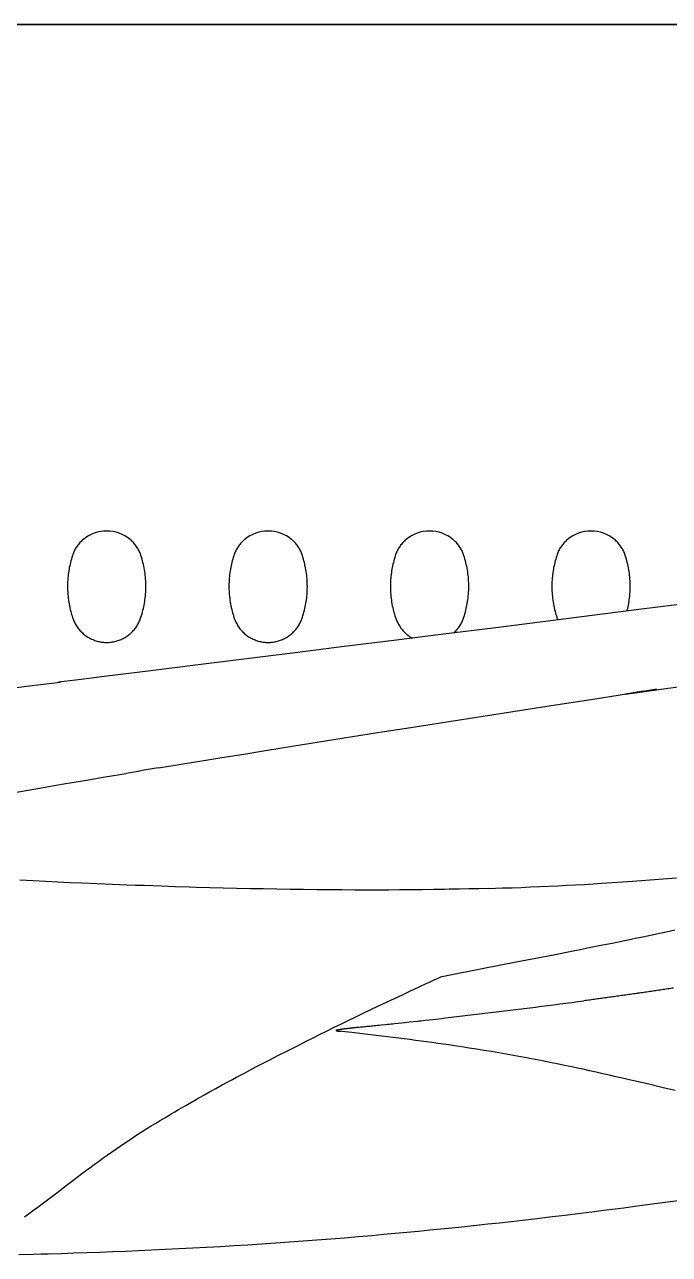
# Model space of a CAD drawing. Header units: millimetres. Extents: x -1718 to 143559, y -78490 to 15626.
# Drawn here: x 28962 to 31702, y 1507 to 6736 of the extents above; entities that cross this region are included whole.
import ezdxf

# ---------------------------------------------------------------- set-up
doc = ezdxf.new("R2010")
doc.units = ezdxf.units.MM
doc.header["$MEASUREMENT"] = 0
doc.layers.get('0').update_dxf_attribs({"linetype": 'CONTINUOUS'})

msp = doc.modelspace()

# ---------------------------------------------------------------- linework, layer by layer
at = {"color": 7, "ltscale": 0.03937}
for p, q in [((42797.4, 6736.5), (14934.1, 6736.5)), ((14934.1, 6736.5), (42798.3, 6736.5)), ((42797.4, 6736.5), (14934.1, 6736.5)), ((31516.3, 3889.7), (40251.1, 5117.1)), ((31159.5, 2561.7), (31185.2, 2564.9)), ((31185.2, 2564.9), (31210.9, 2568.2)), ((31210.9, 2568.2), (31236.6, 2571.5)), ((31236.6, 2571.5), (31262.3, 2574.8)), ((31262.3, 2574.8), (31287.9, 2578.2)), ((31287.9, 2578.2), (31313.6, 2581.6)), ((31313.6, 2581.6), (31339.2, 2585)), ((30751.3, 2512), (31133.7, 2558.4)), ((31133.7, 2558.4), (31159.5, 2561.7)), ((30534.4, 2488.3), (30565.6, 2491.5)), ((30565.6, 2491.5), (30597.8, 2494.9)), ((30597.8, 2494.9), (30630.8, 2498.5)), ((30664.6, 2502.2), (30698.9, 2506)), ((30698.9, 2506), (30733.7, 2510))]:
    msp.add_line(p, q, dxfattribs=at)
at = {"color": 7, "ltscale": 7.68947e-06}
msp.add_line((29293.8, 3951.3), (29293.8, 3951.3), dxfattribs=at)
msp.add_line((29293.8, 3951.3), (29293.8, 3951.3), dxfattribs=at)
at = {"color": 7, "ltscale": 0.019399}
msp.add_line((30737.5, 2688.9), (30756.9, 2692.7), dxfattribs=at)
at = {"color": 7, "ltscale": 0.017427}
msp.add_line((30733.7, 2510), (30751.3, 2512), dxfattribs=at)
at = {"color": 7, "ltscale": 0.000149302}
msp.add_line((30285.6, 2459.7), (30285.7, 2459.8), dxfattribs=at)
at = {"color": 7, "ltscale": 0.000163209}
msp.add_line((30285.7, 2459.8), (30285.8, 2459.9), dxfattribs=at)
at = {"color": 7, "ltscale": 0.000191002}
msp.add_line((30285.8, 2459.9), (30285.9, 2460.1), dxfattribs=at)
at = {"color": 7, "ltscale": 0.000220796}
msp.add_line((30285.9, 2460.1), (30286.1, 2460.2), dxfattribs=at)
at = {"color": 7, "ltscale": 0.000244647}
msp.add_line((30286.1, 2460.2), (30286.3, 2460.3), dxfattribs=at)
at = {"color": 7, "ltscale": 0.000276848}
msp.add_line((30286.3, 2460.3), (30286.6, 2460.4), dxfattribs=at)
at = {"color": 7, "ltscale": 0.000304512}
msp.add_line((30286.6, 2460.4), (30286.9, 2460.6), dxfattribs=at)
at = {"color": 7, "ltscale": 0.000337746}
msp.add_line((30286.9, 2460.6), (30287.2, 2460.7), dxfattribs=at)
at = {"color": 7, "ltscale": 0.000356422}
msp.add_line((30286.9, 2458.1), (30287.2, 2457.9), dxfattribs=at)
at = {"color": 7, "ltscale": 0.0003663}
msp.add_line((30287.2, 2460.7), (30287.5, 2460.8), dxfattribs=at)
at = {"color": 7, "ltscale": 0.000395186}
msp.add_line((30287.5, 2460.8), (30287.9, 2461), dxfattribs=at)
at = {"color": 7, "ltscale": 0.000427993}
msp.add_line((30287.9, 2461), (30288.3, 2461.1), dxfattribs=at)
at = {"color": 7, "ltscale": 0.000462168}
msp.add_line((30288.3, 2461.1), (30288.8, 2461.2), dxfattribs=at)
at = {"color": 7, "ltscale": 0.000491675}
msp.add_line((30288.8, 2461.2), (30289.3, 2461.4), dxfattribs=at)
at = {"color": 7, "ltscale": 0.000526041}
msp.add_line((30289.3, 2461.4), (30289.8, 2461.5), dxfattribs=at)
at = {"color": 7, "ltscale": 0.000555774}
msp.add_line((30289.8, 2461.5), (30290.3, 2461.7), dxfattribs=at)
at = {"color": 7, "ltscale": 0.000589349}
msp.add_line((30290.3, 2461.7), (30290.9, 2461.8), dxfattribs=at)
at = {"color": 7, "ltscale": 0.000619289}
msp.add_line((30290.9, 2461.8), (30291.5, 2461.9), dxfattribs=at)
at = {"color": 7, "ltscale": 0.000650135}
msp.add_line((30291.5, 2461.9), (30292.2, 2462.1), dxfattribs=at)
at = {"color": 7, "ltscale": 0.000683941}
msp.add_line((30292.2, 2462.1), (30292.8, 2462.2), dxfattribs=at)
at = {"color": 7, "ltscale": 0.000718595}
msp.add_line((30292.8, 2462.2), (30293.6, 2462.4), dxfattribs=at)
at = {"color": 7, "ltscale": 0.000748737}
msp.add_line((30293.6, 2462.4), (30294.3, 2462.5), dxfattribs=at)
at = {"color": 7, "ltscale": 0.004774}
msp.add_line((30369.7, 2471.8), (30374.5, 2472.3), dxfattribs=at)
at = {"color": 7, "ltscale": 0.004905}
msp.add_line((30374.5, 2472.3), (30379.4, 2472.8), dxfattribs=at)
at = {"color": 7, "ltscale": 0.000392031}
msp.add_line((30154.1, 2410.2), (30154.5, 2410.3), dxfattribs=at)
at = {"color": 7, "ltscale": 0.000394193}
msp.add_line((30287.2, 2457.9), (30287.6, 2457.8), dxfattribs=at)
at = {"color": 7, "ltscale": 0.000437692}
msp.add_line((30287.6, 2457.8), (30288, 2457.7), dxfattribs=at)
at = {"color": 7, "ltscale": 0.000480592}
msp.add_line((30288, 2457.7), (30288.5, 2457.5), dxfattribs=at)
at = {"color": 7, "ltscale": 0.00052407}
msp.add_line((30288.5, 2457.5), (30289, 2457.4), dxfattribs=at)
at = {"color": 7, "ltscale": 0.000565124}
msp.add_line((30289, 2457.4), (30289.6, 2457.3), dxfattribs=at)
at = {"color": 7, "ltscale": 0.00060929}
msp.add_line((30289.6, 2457.3), (30290.2, 2457.1), dxfattribs=at)
at = {"color": 7, "ltscale": 0.000653752}
msp.add_line((30290.2, 2457.1), (30290.8, 2457), dxfattribs=at)
at = {"color": 7, "ltscale": 0.000695334}
msp.add_line((30290.8, 2457), (30291.5, 2456.9), dxfattribs=at)
at = {"color": 7, "ltscale": 0.000735752}
msp.add_line((30291.5, 2456.9), (30292.3, 2456.8), dxfattribs=at)
at = {"color": 7, "ltscale": 0.000778129}
msp.add_line((30292.3, 2456.8), (30293, 2456.6), dxfattribs=at)
at = {"color": 7, "ltscale": 0.000822674}
msp.add_line((30293, 2456.6), (30293.9, 2456.5), dxfattribs=at)
at = {"color": 7, "ltscale": 0.000864595}
msp.add_line((30293.9, 2456.5), (30294.7, 2456.4), dxfattribs=at)
at = {"color": 7, "ltscale": 0.000902268}
msp.add_line((30294.7, 2456.4), (30295.6, 2456.3), dxfattribs=at)
at = {"color": 7, "ltscale": 0.000948092}
msp.add_line((30295.6, 2456.3), (30296.6, 2456.2), dxfattribs=at)
at = {"color": 7, "ltscale": 0.000989711}
msp.add_line((30296.6, 2456.2), (30297.6, 2456.1), dxfattribs=at)
at = {"color": 7, "ltscale": 0.001028}
msp.add_line((30297.6, 2456.1), (30298.6, 2456), dxfattribs=at)
at = {"color": 7, "ltscale": 0.00107}
msp.add_line((30298.6, 2456), (30299.7, 2455.9), dxfattribs=at)
at = {"color": 7, "ltscale": 0.001111}
msp.add_line((30299.7, 2455.9), (30300.9, 2455.8), dxfattribs=at)
at = {"color": 7, "ltscale": 0.001153}
msp.add_line((30300.9, 2455.8), (30302, 2455.7), dxfattribs=at)
at = {"color": 7, "ltscale": 0.001188}
msp.add_line((30302, 2455.7), (30303.2, 2455.6), dxfattribs=at)
at = {"color": 7, "ltscale": 0.001233}
msp.add_line((30303.2, 2455.6), (30304.5, 2455.5), dxfattribs=at)
at = {"color": 7, "ltscale": 0.03937}
for points in [[(33821.2, 4534.8), (33620.4, 4509.4), (33419.9, 4484), (33219.3, 4458.5), (33018.6, 4432.9), (31999.6, 4302.9), (31792.4, 4276.6), (31583.7, 4250), (31374.4, 4223.5), (31163.9, 4196.8), (30953.3, 4170.3), (30742.5, 4143.8), (30531.8, 4117.4), (30321, 4091.1), (30111.9, 4065), (29700.6, 4013.9), (29499.2, 3988.8), (29300.8, 3964), (29203.3, 3951.8), (29105.8, 3939.5)], [(29211.3, 4546.6), (29207.7, 4543.5), (29204.2, 4540.2), (29200.8, 4536.9), (29197.5, 4533.4), (29194.4, 4529.9), (29191.3, 4526.2), (29188.4, 4522.5), (29185.6, 4518.6), (29183, 4514.7), (29180.4, 4510.7), (29178, 4506.6), (29175.8, 4502.5), (29173.6, 4498.3), (29171.6, 4494), (29169.8, 4489.6), (29168.4, 4486), (29167.1, 4482.4), (29165.4, 4477.4), (29163.2, 4470.5), (29161.1, 4463.5), (29159.1, 4456.4), (29157.3, 4449.4), (29155.6, 4442.3), (29154, 4435.1), (29152.5, 4428), (29151.2, 4420.8), (29149.9, 4413.2), (29148.8, 4405.6), (29147.8, 4397.9), (29146.9, 4390.3), (29146.2, 4382.6), (29145.7, 4374.9), (29145.2, 4367.3), (29145, 4359.6), (29144.8, 4351.9), (29144.8, 4344.1), (29144.9, 4336.4), (29145.2, 4328.7), (29145.7, 4321), (29146.2, 4313), (29147, 4304.9), (29147.9, 4296.9), (29148.9, 4288.9), (29150.2, 4280.9), (29151.5, 4272.9), (29153, 4264.9), (29154.7, 4257), (29156.5, 4249.1), (29158.4, 4241.2), (29160.2, 4234.7), (29162.1, 4228.2), (29164, 4221.7), (29166.1, 4215.2), (29167.5, 4211), (29168.6, 4207.8), (29169.7, 4204.9), (29171.6, 4200.5), (29173.6, 4196.1), (29175.7, 4191.7), (29178, 4187.5), (29180.4, 4183.3), (29182.9, 4179.2), (29185.6, 4175.1), (29188.4, 4171.2), (29191.3, 4167.3), (29194.4, 4163.6), (29197.6, 4159.9), (29200.8, 4156.3), (29204.2, 4152.9), (29207.8, 4149.5), (29211.4, 4146.3), (29215.1, 4143.1), (29218.9, 4140.1), (29222.8, 4137.3), (29226.7, 4134.6), (29230.6, 4132.1), (29234.7, 4129.6), (29238.8, 4127.3), (29243, 4125.1), (29247.3, 4123.1), (29251.7, 4121.1), (29256.1, 4119.4), (29260.5, 4117.7), (29265, 4116.2), (29269.6, 4114.8), (29274.2, 4113.6), (29278.8, 4112.5), (29283.5, 4111.6), (29288.2, 4110.8), (29292.9, 4110.1), (29297.5, 4109.6), (29302.1, 4109.3), (29306.7, 4109.1), (29311.3, 4109)], [(29311.3, 4109), (29315, 4109), (29318.7, 4109.2), (29322.4, 4109.4), (29327.1, 4109.8), (29331.8, 4110.4), (29336.5, 4111.1), (29341.1, 4111.9), (29345.7, 4112.9), (29350.3, 4114), (29354.8, 4115.3), (29359.3, 4116.7), (29363.8, 4118.3), (29368.2, 4120), (29372.5, 4121.8), (29376.8, 4123.7), (29381, 4125.8), (29385.2, 4128), (29389.3, 4130.4), (29393.3, 4132.8), (29397.2, 4135.4), (29401, 4138.1), (29404.9, 4141), (29408.6, 4144), (29412.2, 4147.1), (29415.8, 4150.3), (29419.2, 4153.6), (29422.5, 4157.1), (29425.8, 4160.6), (29428.9, 4164.2), (29431.8, 4167.9), (29434.7, 4171.7), (29437.4, 4175.6), (29440.1, 4179.6), (29442.5, 4183.7), (29444.9, 4187.8), (29447.1, 4192), (29449.2, 4196.3), (29451.2, 4200.6), (29453, 4205), (29454.1, 4207.8), (29455.5, 4212), (29457, 4216.4), (29459.3, 4223.7), (29461.4, 4231), (29463.5, 4238.3), (29465.4, 4245.7), (29467.1, 4253.1), (29468.8, 4260.6), (29470.3, 4268), (29471.6, 4275.5), (29472.9, 4283), (29474, 4290.5), (29475, 4298.5), (29475.8, 4306.5), (29476.6, 4314.5), (29477.1, 4322.5), (29477.5, 4330.6), (29477.8, 4338.6), (29477.9, 4346.6), (29477.8, 4354.7), (29477.6, 4362.7), (29477.3, 4370.7), (29476.8, 4378.7), (29476.1, 4386.7), (29475.3, 4394.7), (29474.3, 4402.6), (29473.2, 4410.5), (29471.9, 4418.2), (29470.6, 4425.9), (29469, 4433.5), (29467.4, 4441.1), (29465.5, 4448.7), (29463.6, 4456.2), (29461.5, 4463.7), (29459.3, 4471.1), (29456.9, 4478.5), (29455.8, 4481.8), (29454.3, 4485.9), (29452.9, 4489.5), (29451.1, 4493.9), (29449.1, 4498.2), (29447, 4502.4), (29444.7, 4506.6), (29442.3, 4510.6), (29439.8, 4514.6), (29437.1, 4518.6), (29434.3, 4522.4), (29431.4, 4526.1), (29428.3, 4529.8), (29425.2, 4533.4), (29421.9, 4536.8), (29418.5, 4540.2), (29415, 4543.4), (29411.4, 4546.6)], [(29897.3, 4546.6), (29893.7, 4543.5), (29890.2, 4540.2), (29886.8, 4536.9), (29883.5, 4533.4), (29880.4, 4529.9), (29877.3, 4526.2), (29874.4, 4522.5), (29871.6, 4518.6), (29868.9, 4514.7), (29866.4, 4510.7), (29864, 4506.6), (29861.7, 4502.5), (29859.6, 4498.3), (29857.6, 4494), (29855.8, 4489.6), (29854.4, 4486), (29853.1, 4482.4), (29851.4, 4477.4), (29849.2, 4470.5), (29847.1, 4463.5), (29845.1, 4456.4), (29843.3, 4449.4), (29841.6, 4442.3), (29840, 4435.1), (29838.5, 4428), (29837.2, 4420.8), (29835.9, 4413.2), (29834.8, 4405.6), (29833.8, 4397.9), (29832.9, 4390.3), (29832.2, 4382.6), (29831.7, 4374.9), (29831.2, 4367.3), (29830.9, 4359.6), (29830.8, 4351.9), (29830.8, 4344.1), (29830.9, 4336.4), (29831.2, 4328.7), (29831.6, 4321), (29832.2, 4313), (29833, 4304.9), (29833.9, 4296.9), (29834.9, 4288.9), (29836.1, 4280.9), (29837.5, 4272.9), (29839, 4264.9), (29840.7, 4257), (29842.5, 4249.1), (29844.4, 4241.2), (29846.2, 4234.7), (29848, 4228.2), (29850, 4221.7), (29852.1, 4215.2), (29853.5, 4211), (29854.6, 4207.8), (29855.7, 4204.9), (29857.6, 4200.5), (29859.6, 4196.1), (29861.7, 4191.7), (29864, 4187.5), (29866.4, 4183.3), (29868.9, 4179.2), (29871.6, 4175.1), (29874.4, 4171.2), (29877.3, 4167.3), (29880.4, 4163.6), (29883.5, 4159.9), (29886.8, 4156.3), (29890.2, 4152.9), (29893.8, 4149.5), (29897.4, 4146.3), (29901.1, 4143.1), (29904.9, 4140.1), (29908.7, 4137.3), (29912.6, 4134.6), (29916.6, 4132.1), (29920.7, 4129.6), (29924.8, 4127.3), (29929, 4125.1), (29933.3, 4123.1), (29937.7, 4121.1), (29942.1, 4119.4), (29946.5, 4117.7), (29951, 4116.2), (29955.6, 4114.8), (29960.2, 4113.6), (29964.8, 4112.5), (29969.5, 4111.6), (29974.2, 4110.8), (29978.9, 4110.1), (29983.5, 4109.6), (29988.1, 4109.3), (29992.7, 4109.1), (29997.3, 4109)], [(29997.3, 4109), (30001, 4109), (30004.7, 4109.2), (30008.4, 4109.4), (30013.1, 4109.8), (30017.8, 4110.4), (30022.4, 4111.1), (30027.1, 4111.9), (30031.7, 4112.9), (30036.3, 4114), (30040.8, 4115.3), (30045.3, 4116.7), (30049.8, 4118.3), (30054.2, 4120), (30058.5, 4121.8), (30062.8, 4123.7), (30067, 4125.8), (30071.2, 4128), (30075.2, 4130.4), (30079.2, 4132.8), (30083.2, 4135.4), (30087, 4138.1), (30090.9, 4141), (30094.6, 4144), (30098.2, 4147.1), (30101.8, 4150.3), (30105.2, 4153.6), (30108.5, 4157.1), (30111.7, 4160.6), (30114.8, 4164.2), (30117.8, 4167.9), (30120.7, 4171.7), (30123.4, 4175.6), (30126, 4179.6), (30128.5, 4183.7), (30130.9, 4187.8), (30133.1, 4192), (30135.2, 4196.3), (30137.2, 4200.6), (30139, 4205), (30140, 4207.8), (30141.5, 4212), (30143, 4216.4), (30145.3, 4223.7), (30147.4, 4231), (30149.5, 4238.3), (30151.4, 4245.7), (30153.1, 4253.1), (30154.8, 4260.6), (30156.2, 4268), (30157.6, 4275.5), (30158.9, 4283), (30160, 4290.5), (30161, 4298.5), (30161.8, 4306.5), (30162.5, 4314.5), (30163.1, 4322.5), (30163.5, 4330.6), (30163.8, 4338.6), (30163.9, 4346.6), (30163.8, 4354.7), (30163.6, 4362.7), (30163.3, 4370.7), (30162.7, 4378.7), (30162.1, 4386.7), (30161.3, 4394.7), (30160.3, 4402.6), (30159.2, 4410.5), (30157.9, 4418.2), (30156.5, 4425.9), (30155, 4433.5), (30153.3, 4441.1), (30151.5, 4448.7), (30149.6, 4456.2), (30147.5, 4463.7), (30145.3, 4471.1), (30142.9, 4478.5), (30141.8, 4481.8), (30140.3, 4485.9), (30138.9, 4489.5), (30137.1, 4493.9), (30135.1, 4498.2), (30132.9, 4502.4), (30130.7, 4506.6), (30128.3, 4510.6), (30125.7, 4514.6), (30123.1, 4518.6), (30120.3, 4522.4), (30117.4, 4526.1), (30114.3, 4529.8), (30111.2, 4533.4), (30107.9, 4536.8), (30104.5, 4540.2), (30101, 4543.4), (30097.4, 4546.6)], [(30583.3, 4546.6), (30579.7, 4543.5), (30576.2, 4540.2), (30572.8, 4536.9), (30569.5, 4533.4), (30566.4, 4529.9), (30563.3, 4526.2), (30560.4, 4522.5), (30557.6, 4518.6), (30554.9, 4514.7), (30552.4, 4510.7), (30550, 4506.6), (30547.7, 4502.5), (30545.6, 4498.3), (30543.6, 4494), (30541.8, 4489.6), (30540.4, 4486), (30539.1, 4482.4), (30537.4, 4477.4), (30535.2, 4470.5), (30533.1, 4463.5), (30531.1, 4456.4), (30529.3, 4449.4), (30527.6, 4442.3), (30526, 4435.1), (30524.5, 4428), (30523.2, 4420.8), (30521.9, 4413.2), (30520.8, 4405.6), (30519.8, 4397.9), (30518.9, 4390.3), (30518.2, 4382.6), (30517.6, 4374.9), (30517.2, 4367.3), (30516.9, 4359.6), (30516.8, 4351.9), (30516.8, 4344.1), (30516.9, 4336.4), (30517.2, 4328.7), (30517.6, 4321), (30518.2, 4313), (30519, 4304.9), (30519.9, 4296.9), (30520.9, 4288.9), (30522.1, 4280.9), (30523.5, 4272.9), (30525, 4264.9), (30526.7, 4257), (30528.5, 4249.1), (30530.4, 4241.2), (30532.2, 4234.7), (30534, 4228.2), (30536, 4221.7), (30538.1, 4215.2), (30539.5, 4211), (30540.6, 4207.8), (30541.7, 4204.9), (30543.6, 4200.5), (30545.5, 4196.1), (30547.7, 4191.7), (30549.9, 4187.5), (30552.4, 4183.3), (30554.9, 4179.2), (30557.6, 4175.1), (30560.4, 4171.2), (30563.3, 4167.3), (30566.4, 4163.6), (30569.5, 4159.9), (30572.8, 4156.3), (30576.2, 4152.9), (30579.7, 4149.5), (30583.4, 4146.3), (30587.1, 4143.1), (30590.9, 4140.1), (30594.7, 4137.3), (30598.6, 4134.6), (30602.6, 4132.1), (30606.7, 4129.6), (30610.8, 4127.3), (30610.8, 4127.3)], [(30786.7, 4149.3), (30787.8, 4150.3), (30791.2, 4153.6), (30794.5, 4157.1), (30797.7, 4160.6), (30800.8, 4164.2), (30803.8, 4167.9), (30806.7, 4171.7), (30809.4, 4175.6), (30812, 4179.6), (30814.5, 4183.7), (30816.9, 4187.8), (30819.1, 4192), (30821.2, 4196.3), (30823.1, 4200.6), (30825, 4205), (30826, 4207.8), (30827.5, 4212), (30829, 4216.4), (30831.3, 4223.7), (30833.4, 4231), (30835.4, 4238.3), (30837.3, 4245.7), (30839.1, 4253.1), (30840.7, 4260.6), (30842.2, 4268), (30843.6, 4275.5), (30844.8, 4283), (30845.9, 4290.5), (30847, 4298.5), (30847.8, 4306.5), (30848.5, 4314.5), (30849.1, 4322.5), (30849.5, 4330.6), (30849.8, 4338.6), (30849.9, 4346.6), (30849.8, 4354.7), (30849.6, 4362.7), (30849.2, 4370.7), (30848.7, 4378.7), (30848.1, 4386.7), (30847.3, 4394.7), (30846.3, 4402.6), (30845.2, 4410.5), (30843.9, 4418.2), (30842.5, 4425.9), (30841, 4433.5), (30839.3, 4441.1), (30837.5, 4448.7), (30835.6, 4456.2), (30833.5, 4463.7), (30831.2, 4471.1), (30828.9, 4478.5), (30827.8, 4481.8), (30826.3, 4485.9), (30824.9, 4489.5), (30823, 4493.9), (30821.1, 4498.2), (30818.9, 4502.4), (30816.7, 4506.6), (30814.3, 4510.6), (30811.7, 4514.6), (30809.1, 4518.6), (30806.3, 4522.4), (30803.4, 4526.1), (30800.3, 4529.8), (30797.2, 4533.4), (30793.9, 4536.8), (30790.5, 4540.2), (30787, 4543.4), (30783.4, 4546.6)], [(31269.3, 4546.6), (31265.7, 4543.5), (31262.2, 4540.2), (31258.8, 4536.9), (31255.5, 4533.4), (31252.3, 4529.9), (31249.3, 4526.2), (31246.4, 4522.5), (31243.6, 4518.6), (31240.9, 4514.7), (31238.4, 4510.7), (31236, 4506.6), (31233.7, 4502.5), (31231.6, 4498.3), (31229.6, 4494), (31227.8, 4489.6), (31226.3, 4486), (31225.1, 4482.4), (31223.4, 4477.4), (31221.2, 4470.5), (31219.1, 4463.5), (31217.1, 4456.4), (31215.3, 4449.4), (31213.6, 4442.3), (31212, 4435.1), (31210.5, 4428), (31209.2, 4420.8), (31207.9, 4413.2), (31206.8, 4405.6), (31205.8, 4397.9), (31204.9, 4390.3), (31204.2, 4382.6), (31203.6, 4374.9), (31203.2, 4367.3), (31202.9, 4359.6), (31202.8, 4351.9), (31202.8, 4344.1), (31202.9, 4336.4), (31203.2, 4328.7), (31203.6, 4321), (31204.2, 4313), (31205, 4304.9), (31205.9, 4296.9), (31206.9, 4288.9), (31208.1, 4280.9), (31209.5, 4272.9), (31211, 4264.9), (31212.7, 4257), (31214.5, 4249.1), (31216.4, 4241.2), (31218.2, 4234.7), (31220, 4228.2), (31222, 4221.7), (31224, 4215.2), (31225.5, 4211), (31226.6, 4207.8), (31227.7, 4204.9), (31227.7, 4204.9)], [(31522.4, 4242.2), (31523.3, 4245.7), (31525.1, 4253.1), (31526.7, 4260.6), (31528.2, 4268), (31529.6, 4275.5), (31530.8, 4283), (31531.9, 4290.5), (31532.9, 4298.5), (31533.8, 4306.5), (31534.5, 4314.5), (31535.1, 4322.5), (31535.5, 4330.6), (31535.8, 4338.6), (31535.9, 4346.6), (31535.8, 4354.7), (31535.6, 4362.7), (31535.2, 4370.7), (31534.7, 4378.7), (31534.1, 4386.7), (31533.2, 4394.7), (31532.3, 4402.6), (31531.1, 4410.5), (31529.9, 4418.2), (31528.5, 4425.9), (31527, 4433.5), (31525.3, 4441.1), (31523.5, 4448.7), (31521.6, 4456.2), (31519.5, 4463.7), (31517.2, 4471.1), (31514.9, 4478.5), (31513.8, 4481.8), (31512.3, 4485.9), (31510.9, 4489.5), (31509, 4493.9), (31507.1, 4498.2), (31504.9, 4502.4), (31502.7, 4506.6), (31500.3, 4510.6), (31497.7, 4514.6), (31495.1, 4518.6), (31492.3, 4522.4), (31489.4, 4526.1), (31486.3, 4529.8), (31483.2, 4533.4), (31479.9, 4536.8), (31476.5, 4540.2), (31473, 4543.4), (31469.4, 4546.6)], [(27255.1, 3695.8), (27304.2, 3702.8), (27353.3, 3709.8), (27402.7, 3716.7), (27452.2, 3723.6), (27502, 3730.5), (27551.8, 3737.3), (27601.1, 3744), (27650.5, 3750.7), (27743.3, 3763.2), (27836.6, 3775.6), (27928.9, 3787.9), (28021.8, 3800.1), (28113.6, 3812.1), (28298, 3836.2), (28483.8, 3860.3), (28578.6, 3872.6), (28675.3, 3885.1), (28776.8, 3898.2), (28882.4, 3911.6), (28938.3, 3918.7), (28994.1, 3925.7), (29054.3, 3933.2), (29114.5, 3940.6)], [(29530.7, 3575.1), (29635.8, 3592.5), (29740.7, 3609.7), (29801.1, 3619.5), (29893.3, 3634.5), (29985.6, 3649.4), (30107.6, 3669), (30178.5, 3680.4), (30320.2, 3703), (30461.9, 3725.4), (30603.5, 3747.7), (30703, 3763.3), (30802.4, 3778.9), (31001.3, 3809.9), (31200.2, 3840.8), (31360.1, 3865.6), (31520, 3890.3)], [(29002, 3485.6), (29041.2, 3492.4), (29129.3, 3507.6), (29217.4, 3522.6), (29305.4, 3537.5), (29393.3, 3552.3)], [(27354.9, 3179.7), (27400.2, 3188.7), (27445.5, 3197.7), (27536.1, 3215.5), (27626.6, 3233.2), (27717, 3250.7), (27807.5, 3268.1), (27897.9, 3285.3), (27957.9, 3296.7), (28017.9, 3308), (28106.6, 3324.6), (28195.3, 3341.1), (28284.1, 3357.5), (28372.9, 3373.8), (28425.1, 3383.3), (28516, 3399.8), (28606.8, 3416.1), (28697.7, 3432.3), (28798.3, 3450.1), (28887.9, 3465.8), (28944.9, 3475.7), (29002, 3485.6)], [(29661.8, 3068.3), (29602.9, 3070.2), (29543.7, 3072.1), (29470.4, 3074.7), (29433.6, 3076), (29396.6, 3077.3), (29333.9, 3079.8), (29270.7, 3082.3), (29207.1, 3085), (29155.3, 3087.4), (29103.3, 3089.8), (29051, 3092.4), (28998.4, 3095.1), (28942.3, 3098.1)], [(30934, 3063), (30963.9, 3063.8), (30993.7, 3064.8), (31033.6, 3066.1), (31072.8, 3067.5), (31112, 3069), (31151.2, 3070.7), (31189.5, 3072.4), (31227.9, 3074.2), (31265.6, 3076.1), (31303.3, 3078.1), (31341, 3080.2), (31378.4, 3082.4), (31415.7, 3084.7), (31459.1, 3087.6), (31502.5, 3090.5), (31545.8, 3093.6), (31583, 3096.4), (31620.2, 3099.3), (31657.4, 3102.3), (31694.9, 3105.4), (31732.3, 3108.6)], [(30748.5, 3058.7), (30700.1, 3058), (30651.6, 3057.3), (30603.2, 3056.8), (30554.8, 3056.5), (30509.5, 3056.2), (30464.3, 3056.1), (30419, 3056.1), (30365.3, 3056.2), (30311.6, 3056.4), (30257.9, 3056.7), (30204.2, 3057.2), (30147.5, 3057.9), (30090.8, 3058.6), (30034, 3059.5), (29977.3, 3060.5), (29920.3, 3061.7), (29863.3, 3063), (29806.2, 3064.3), (29749.1, 3065.8), (29692, 3067.5), (29661.8, 3068.4)], [(30934, 3063), (30892.3, 3061.8), (30850.6, 3060.8), (30808.8, 3059.9), (30767.1, 3059.1), (30748.5, 3058.7)], [(31540, 2847.4), (31564.6, 2852.5), (31589.2, 2857.6), (31622, 2864.6), (31655, 2871.6), (31688, 2878.8), (31725.3, 2887)], [(30756.9, 2692.7), (30907.2, 2722.1), (31058.3, 2751.5), (31134.4, 2766.3), (31210.5, 2781.2), (31286.3, 2796.1), (31323.8, 2803.6), (31361.3, 2811), (31411, 2821), (31459.4, 2830.8), (31505.2, 2840.2), (31540, 2847.4)], [(30328.7, 2467.4), (30330.5, 2467.5), (30332.2, 2467.7)], [(30356, 2470.4), (30358.2, 2470.6), (30360.4, 2470.8)], [(30379.4, 2472.8), (30384.6, 2473.3), (30389.8, 2473.8)], [(30389.8, 2473.8), (30395.2, 2474.3), (30400.6, 2474.9)], [(30400.6, 2474.9), (30406.3, 2475.4), (30412, 2476)], [(30412, 2476), (30417.9, 2476.6), (30423.9, 2477.2)], [(30423.9, 2477.2), (30430, 2477.8), (30436.2, 2478.4)], [(30436.2, 2478.4), (30442.6, 2479), (30449, 2479.7)], [(30449, 2479.7), (30455.6, 2480.3), (30462.3, 2481)], [(30462.3, 2481), (30469.1, 2481.7), (30475.9, 2482.4)], [(30475.9, 2482.4), (30496, 2484.4), (30504.5, 2485.2)], [(30630.8, 2498.5), (30639.2, 2499.4), (30647.6, 2500.3)], [(30647.6, 2500.3), (30656.1, 2501.2), (30664.6, 2502.2)], [(29695.1, 2167.8), (29721.7, 2182.7), (29748.4, 2197.6), (29775.2, 2212.4), (29802, 2227), (29828.8, 2241.6), (29845.6, 2250.6), (29862.4, 2259.7), (29896.2, 2277.6), (29929.9, 2295.4), (29948.5, 2305.2), (29967.1, 2314.9), (30004.4, 2334.2), (30041.7, 2353.4), (30079.1, 2372.4), (30116.6, 2391.3), (30154.1, 2410.2)], [(31726.6, 2203.7), (31670.7, 2216.8), (31614.8, 2230), (31558.9, 2243), (31531, 2249.5), (31503.1, 2256), (31475.1, 2262.4), (31447.2, 2268.8), (31419.2, 2275.1), (31391.3, 2281.3), (31363.3, 2287.5), (31335.3, 2293.6), (31311.5, 2298.7), (31287.7, 2303.8), (31256.8, 2310.3), (31225.8, 2316.7), (31194.8, 2323), (31163.7, 2329.2), (31132.6, 2335.3), (31101.6, 2341.2), (31070.4, 2347), (31039.3, 2352.7), (31008.1, 2358.3), (30976.9, 2363.7), (30945.7, 2369), (30914.5, 2374.2), (30883.2, 2379.3), (30851.9, 2384.2), (30820.5, 2389.1), (30789.2, 2393.8), (30765.5, 2397.2), (30741.9, 2400.6), (30718.2, 2404), (30694.5, 2407.3), (30670.8, 2410.5), (30647.1, 2413.7), (30623.4, 2416.8), (30599.6, 2419.9), (30575.9, 2422.9), (30552.1, 2425.9), (30528.4, 2428.8), (30504.6, 2431.7), (30457, 2437.4), (30409.4, 2443.1), (30352.6, 2449.7), (30295.7, 2456.3)], [(28962.5, 1666.2), (28979.6, 1678.9), (28996.7, 1691.7), (29013.8, 1704.5), (29030.9, 1717.3), (29064.9, 1743.1), (29098.9, 1769), (29144.3, 1803.5), (29167, 1820.7), (29185.5, 1834.7), (29204.1, 1848.7), (29221.8, 1861.9), (29239.5, 1875.1), (29251.7, 1884.1), (29263.9, 1893), (29280.2, 1904.9), (29296.5, 1916.7), (29312.9, 1928.4), (29331.4, 1941.5), (29350, 1954.5), (29368.7, 1967.4), (29387.5, 1980.1), (29406.1, 1992.6), (29424.7, 2005), (29443.5, 2017.2), (29462.4, 2029.3), (29481.3, 2041.3), (29500.3, 2053.1), (29519.4, 2064.9), (29538.5, 2076.5), (29557.7, 2088), (29571.8, 2096.4), (29585.8, 2104.7), (29600.8, 2113.4), (29615.7, 2122.1), (29631.5, 2131.2), (29647.3, 2140.3), (29671.2, 2154.1), (29695.1, 2167.8)], [(30438.7, 1587.6), (30488, 1592), (30537.3, 1596.5), (30586.5, 1601), (30635.7, 1605.7), (30685, 1610.5), (30715.6, 1613.5), (30746.3, 1616.6), (30777.2, 1619.8), (30808, 1622.9), (30869.5, 1629.4), (30931, 1636), (30980.2, 1641.4), (31029.4, 1646.9), (31078.5, 1652.5), (31127.7, 1658.1), (31160.4, 1662), (31193.2, 1665.8), (31258.7, 1673.7), (31324.2, 1681.7), (31373.3, 1687.8), (31422.4, 1694), (31471.5, 1700.3), (31508.3, 1705), (31545.1, 1709.8), (31618.6, 1719.5), (31684, 1728.2), (31749.4, 1737)], [(28937.5, 1506.6), (29000.1, 1508), (29031.4, 1508.8), (29062.7, 1509.6), (29117.5, 1511.1), (29172.3, 1512.8), (29227.1, 1514.6), (29281.9, 1516.5), (29336.7, 1518.5), (29391.5, 1520.7), (29446.3, 1523), (29501, 1525.4), (29559.7, 1528.2), (29618.4, 1531.1), (29677.1, 1534.1), (29735.7, 1537.3), (29794.4, 1540.7), (29853, 1544.2), (29911.6, 1547.8), (29970.3, 1551.6), (30028.9, 1555.6), (30087.5, 1559.7), (30146, 1564), (30204.6, 1568.4), (30263.1, 1573), (30321.7, 1577.7), (30380.2, 1582.6), (30438.7, 1587.6)]]:
    msp.add_lwpolyline(points, dxfattribs=at)
for centre, radius, start, end in [((107651.2, -490192.2), 499913.4, 98.744776, 98.760021), ((107651.2, -490192.2), 499913.4, 98.744776, 98.760021), ((43409.4, -80122.1), 84840.1, 99.415104, 99.509081), ((43409.4, -80122.1), 84840.1, 99.415104, 99.509081), ((39952.3, -17376.3), 22080, 114.66657, 114.85768), ((40550.8, -60329.7), 63584.1, 98.12107, 98.144177), ((40484.3, -59280.5), 62536.2, 98.173055, 98.196523), ((40433.9, -58366.1), 61624, 98.223701, 98.247511), ((40399.2, -57581.6), 60842.6, 98.272939, 98.29705), ((40379.3, -56917.4), 60182.5, 98.320798, 98.345169), ((40373.8, -56367.1), 59637.2, 98.367544, 98.392092), ((40381.6, -55922.7), 59198.8, 98.412951, 98.437649), ((40517.1, -65563.4), 68763.6, 97.648667, 97.670168), ((40358.5, -63506.5), 66704, 97.726654, 97.748797), ((40564.7, -64303.5), 67521.6, 97.787258, 97.809108), ((40440.1, -62797.3), 66012.4, 97.834953, 97.857295), ((41013.2, -66188.4), 69450.1, 97.900701, 97.921922), ((40865.2, -64443.2), 67701.2, 97.95787, 97.979644), ((40740.3, -62900.4), 66156, 98.013501, 98.035782), ((40635.6, -61531.4), 64785.8, 98.067856, 98.090566), ((30267.6, 2607.8), 147.7, 280.408, 281.0364), ((30266.1, 2634.9), 174.6, 279.8261, 280.4006), ((30264.5, 2664.9), 204.5, 279.3326, 279.8601), ((30262.7, 2698), 237.5, 278.9075, 279.3936), ((30260.8, 2734.5), 273.8, 278.5383, 278.9877), ((30258.8, 2774.4), 313.5, 278.2155, 278.6322), ((30256.6, 2817.9), 356.9, 277.9317, 278.3192), ((30254.2, 2865.1), 404, 277.681, 278.0423), ((30251.7, 2916), 454.8, 277.4585, 277.7965), ((30249, 2970.7), 509.3, 277.2604, 277.5773), ((30246.2, 3029), 567.5, 277.0833, 277.3815), ((30243.3, 3090.8), 629.2, 276.9246, 277.2059), ((30240.2, 3155.8), 694, 276.7818, 277.0481), ((30237.2, 3223.5), 761.7, 276.6531, 276.906), ((30231.1, 3365.6), 903.5, 276.4271, 276.6577), ((30228.3, 3437.8), 975.6, 276.332, 276.5537), ((30225.7, 3509.8), 1047.5, 276.2458, 276.4598), ((30223.4, 3580.6), 1118, 276.1684, 276.3759), ((30221.5, 3649), 1186.3, 276.0989, 276.3009), ((30220.1, 3714.3), 1251.4, 276.0363, 276.2339), ((30220.7, 3816.1), 1352.5, 275.9277, 276.1219), ((30221.6, 3862.7), 1398.8, 275.8826, 276.0758), ((24026.5, 66178.3), 64021.6, 275.807339, 275.83429)]:
    msp.add_arc(centre, radius, start, end, dxfattribs=at)
for centre, major_axis, ratio, start_param, end_param in [((29311.6, 4436.8), (152, -3.6), 0.960233, 1.595418, 2.307606), ((29311, 4436.8), (152, 3.6), 0.960269, 0.833485, 1.54602), ((29997.6, 4436.8), (152, -3.6), 0.960233, 1.595418, 2.307606), ((29997, 4436.8), (152, 3.6), 0.960269, 0.833485, 1.54602), ((30683.6, 4436.8), (152, -3.6), 0.960233, 1.595418, 2.307606), ((30683, 4436.8), (152, 3.6), 0.960269, 0.833485, 1.54602), ((31369.6, 4436.8), (152, -3.6), 0.960233, 1.595418, 2.307606), ((31369, 4436.8), (152, 3.6), 0.960269, 0.833485, 1.54602), ((36590.3, 4347.2), (7415.9, 2613.7), 0.076368, 2.467788, 2.594109)]:
    msp.add_ellipse(centre, major_axis=major_axis, ratio=ratio, start_param=start_param, end_param=end_param, dxfattribs=at)

doc.saveas('drawing.dxf')
